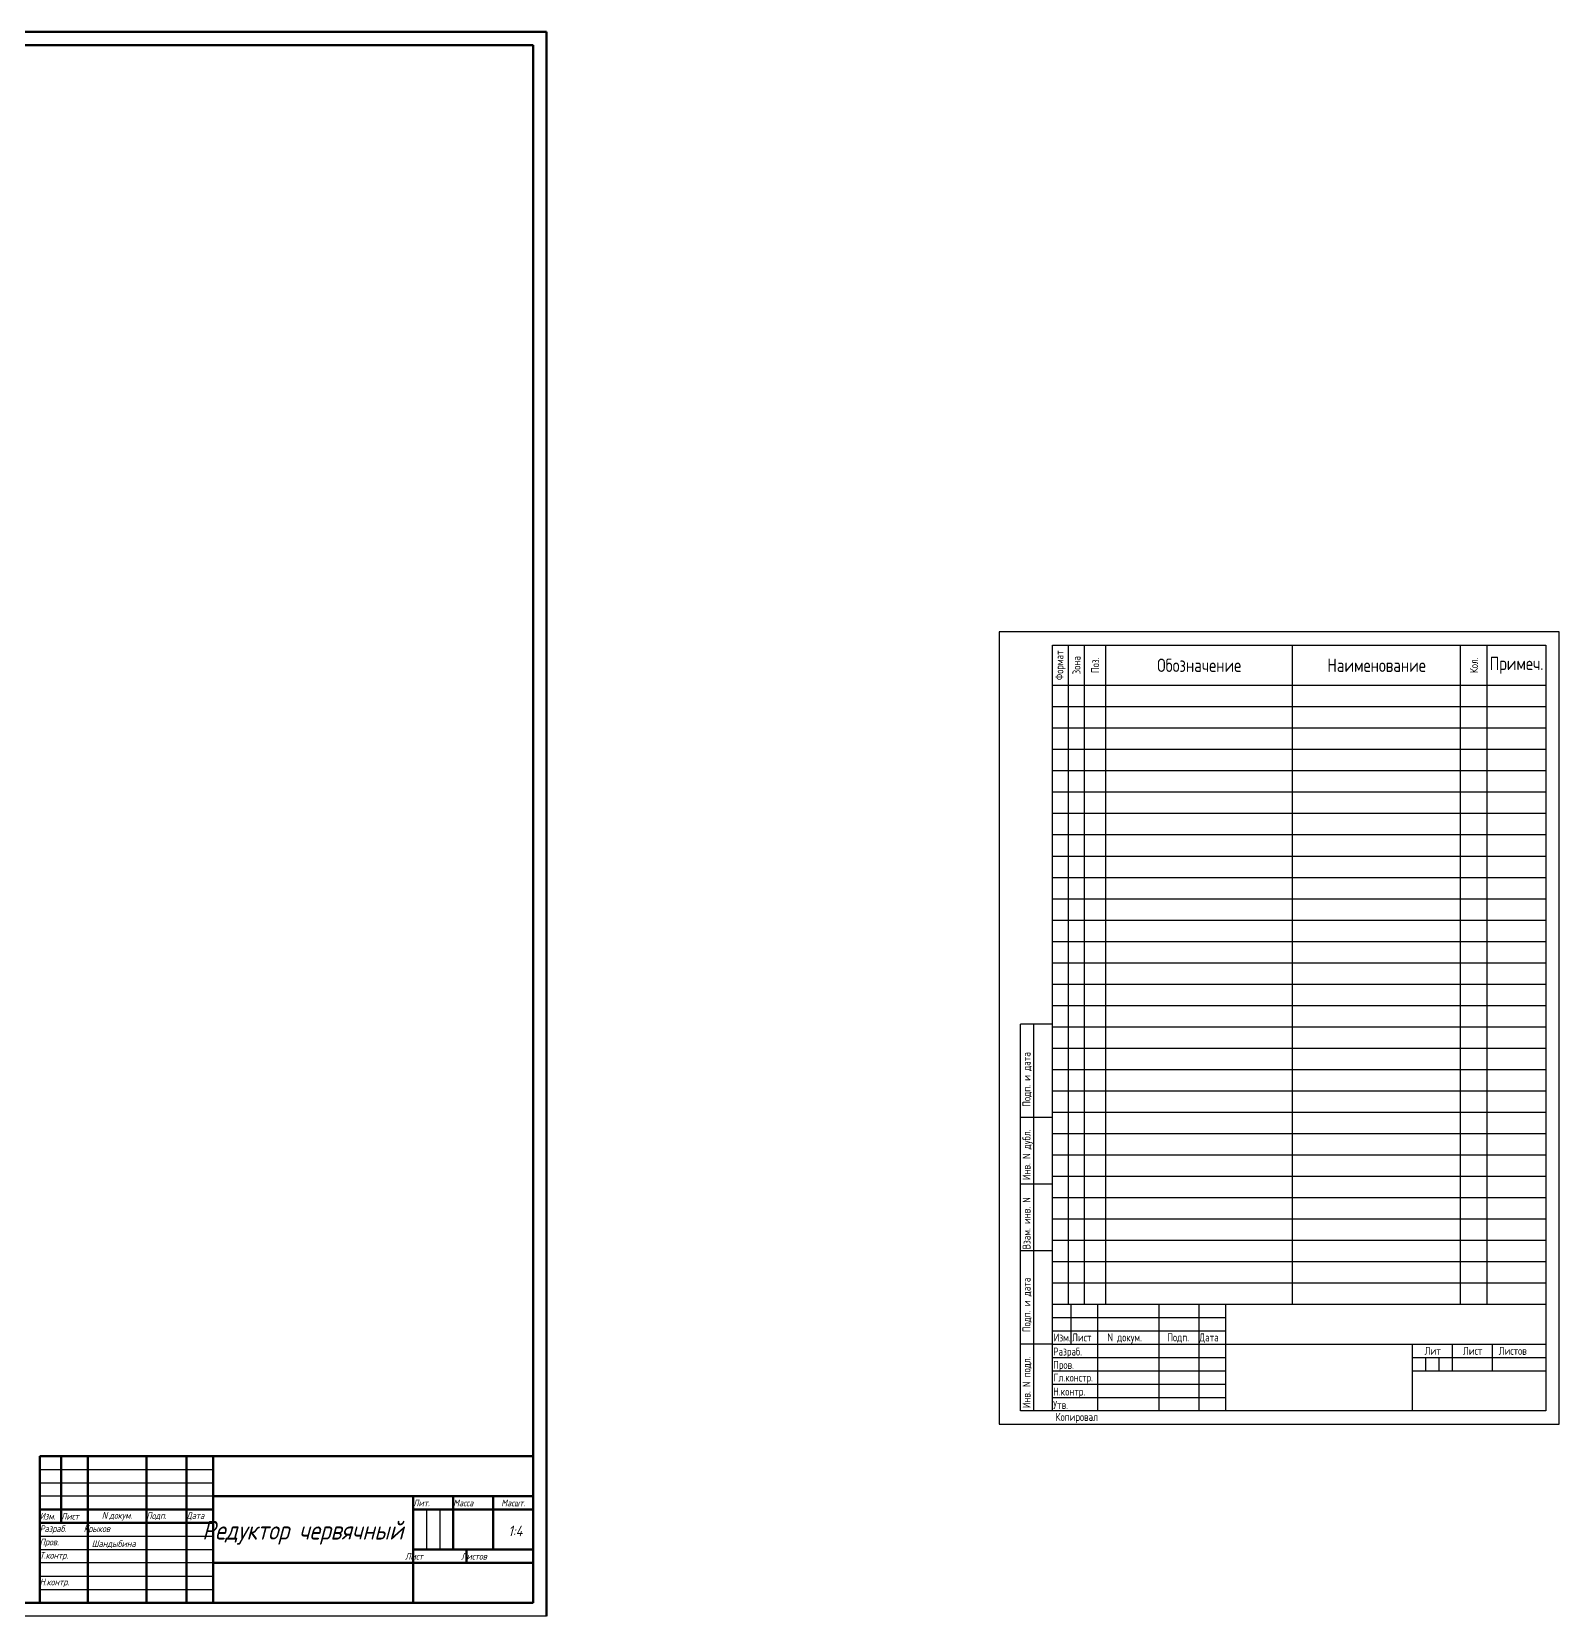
# Model space of a CAD drawing. Header units: millimetres. Extents: x -2503 to -1282, y -1923 to -1329.
# Drawn here: x -1855 to -1282, y -1923 to -1329 of the extents above; entities that cross this region are included whole.
import ezdxf

# ---------------------------------------------------------------- set-up
doc = ezdxf.new("R2010")
doc.units = ezdxf.units.MM
for name, color, linetype, lineweight in [('Основные', 7, 'Continuous', 53), ('РАМКА', 7, 'Continuous', 53), ('РАМКА1', 7, 'Continuous', 25), ('текст', 7, 'Continuous', 25)]:
    doc.layers.add(name, color=color, linetype=linetype, lineweight=lineweight)
doc.styles.add('ADRF1', font='simplex.shx', dxfattribs={"width": 0.8, "oblique": 15})
doc.styles.add('ГОСТ_А_2', font='')
doc.styles.get('ГОСТ_А_2').set_extended_font_data('GOST_type_A')

msp = doc.modelspace()

# ---------------------------------------------------------------- linework, layer by layer
for p, q in [((-1472.49, -1559.37), (-1287.49, -1559.37)), ((-1472.49, -1846.37), (-1472.49, -1559.37)), ((-1466.49, -1806.37), (-1466.49, -1559.37)), ((-1460.49, -1806.37), (-1460.49, -1559.37)), ((-1452.49, -1806.37), (-1452.49, -1559.37)), ((-1382.49, -1806.37), (-1382.49, -1559.37)), ((-1319.49, -1806.37), (-1319.49, -1559.37)), ((-1309.49, -1806.37), (-1309.49, -1559.37)), ((-1287.49, -1559.37), (-1287.49, -1846.37)), ((-1472.49, -1574.37), (-1287.49, -1574.37)), ((-1472.49, -1582.37), (-1287.49, -1582.37)), ((-1472.49, -1590.37), (-1287.49, -1590.37)), ((-1472.49, -1598.37), (-1287.49, -1598.37)), ((-1472.49, -1606.37), (-1287.49, -1606.37)), ((-1472.49, -1614.37), (-1287.49, -1614.37)), ((-1472.49, -1622.37), (-1287.49, -1622.37)), ((-1472.49, -1630.37), (-1287.49, -1630.37)), ((-1472.49, -1638.37), (-1287.49, -1638.37)), ((-1472.49, -1646.37), (-1287.49, -1646.37)), ((-1472.49, -1654.37), (-1287.49, -1654.37)), ((-1472.49, -1662.37), (-1287.49, -1662.37)), ((-1472.49, -1670.37), (-1287.49, -1670.37)), ((-1472.49, -1678.37), (-1287.49, -1678.37)), ((-1472.49, -1686.37), (-1287.49, -1686.37)), ((-1472.49, -1694.37), (-1287.49, -1694.37)), ((-1484.49, -1846.37), (-1484.49, -1701.37)), ((-1472.49, -1701.37), (-1484.49, -1701.37)), ((-1479.49, -1846.37), (-1479.49, -1701.37)), ((-1472.49, -1702.37), (-1287.49, -1702.37)), ((-1472.49, -1710.37), (-1287.49, -1710.37)), ((-1472.49, -1718.37), (-1287.49, -1718.37)), ((-1472.49, -1726.37), (-1287.49, -1726.37)), ((-1472.49, -1734.37), (-1287.49, -1734.37)), ((-1472.49, -1736.37), (-1484.49, -1736.37)), ((-1472.49, -1742.37), (-1287.49, -1742.37)), ((-1472.49, -1750.37), (-1287.49, -1750.37)), ((-1472.49, -1761.37), (-1484.49, -1761.37)), ((-1472.49, -1758.37), (-1287.49, -1758.37)), ((-1472.49, -1766.37), (-1287.49, -1766.37)), ((-1472.49, -1774.37), (-1287.49, -1774.37)), ((-1472.49, -1786.37), (-1484.49, -1786.37)), ((-1472.49, -1782.37), (-1287.49, -1782.37)), ((-1472.49, -1790.37), (-1287.49, -1790.37)), ((-1472.49, -1798.37), (-1287.49, -1798.37)), ((-1472.49, -1806.37), (-1287.49, -1806.37)), ((-1472.49, -1811.37), (-1407.49, -1811.37)), ((-1465.49, -1821.37), (-1465.49, -1806.37)), ((-1455.49, -1831.37), (-1455.49, -1806.37)), ((-1432.49, -1831.37), (-1432.49, -1806.37)), ((-1417.49, -1831.37), (-1417.49, -1806.37)), ((-1407.49, -1846.37), (-1407.49, -1806.37)), ((-1472.49, -1816.37), (-1465.49, -1816.37)), ((-1465.49, -1816.37), (-1455.49, -1816.37)), ((-1455.49, -1816.37), (-1432.49, -1816.37)), ((-1432.49, -1816.37), (-1417.49, -1816.37)), ((-1417.49, -1816.37), (-1407.49, -1816.37)), ((-1472.49, -1821.37), (-1484.49, -1821.37)), ((-1472.49, -1821.37), (-1465.49, -1821.37)), ((-1465.49, -1821.37), (-1455.49, -1821.37)), ((-1455.49, -1821.37), (-1432.49, -1821.37)), ((-1455.49, -1821.37), (-1432.49, -1821.37)), ((-1432.49, -1821.37), (-1417.49, -1821.37)), ((-1432.49, -1821.37), (-1417.49, -1821.37)), ((-1417.49, -1821.37), (-1407.49, -1821.37)), ((-1417.49, -1821.37), (-1407.49, -1821.37)), ((-1407.49, -1821.37), (-1287.49, -1821.37)), ((-1337.49, -1846.37), (-1337.49, -1821.37)), ((-1322.49, -1831.37), (-1322.49, -1821.37)), ((-1307.49, -1831.37), (-1307.49, -1821.37)), ((-1472.49, -1826.37), (-1455.49, -1826.37)), ((-1455.49, -1826.37), (-1432.49, -1826.37)), ((-1455.49, -1826.37), (-1432.49, -1826.37)), ((-1432.49, -1826.37), (-1417.49, -1826.37)), ((-1432.49, -1826.37), (-1417.49, -1826.37)), ((-1417.49, -1826.37), (-1407.49, -1826.37)), ((-1417.49, -1826.37), (-1407.49, -1826.37)), ((-1337.49, -1826.37), (-1322.49, -1826.37)), ((-1332.52, -1831.37), (-1332.52, -1826.37)), ((-1327.51, -1831.37), (-1327.51, -1826.37)), ((-1322.49, -1826.37), (-1287.49, -1826.37)), ((-1472.49, -1831.37), (-1455.49, -1831.37)), ((-1455.49, -1846.37), (-1455.49, -1831.37)), ((-1455.49, -1831.37), (-1432.49, -1831.37)), ((-1455.49, -1846.37), (-1455.49, -1831.37)), ((-1455.49, -1831.37), (-1432.49, -1831.37)), ((-1432.49, -1846.37), (-1432.49, -1831.37)), ((-1432.49, -1831.37), (-1417.49, -1831.37)), ((-1432.49, -1846.37), (-1432.49, -1831.37)), ((-1432.49, -1831.37), (-1417.49, -1831.37)), ((-1417.49, -1846.37), (-1417.49, -1831.37)), ((-1417.49, -1831.37), (-1407.49, -1831.37)), ((-1417.49, -1846.37), (-1417.49, -1831.37)), ((-1417.49, -1831.37), (-1407.49, -1831.37)), ((-1337.49, -1831.37), (-1332.52, -1831.37)), ((-1332.52, -1831.37), (-1327.51, -1831.37)), ((-1327.51, -1831.37), (-1322.49, -1831.37)), ((-1322.49, -1831.37), (-1307.49, -1831.37)), ((-1307.49, -1831.37), (-1287.49, -1831.37)), ((-1472.49, -1836.37), (-1407.49, -1836.37)), ((-1472.49, -1841.37), (-1407.49, -1841.37)), ((-1472.49, -1846.37), (-1484.49, -1846.37)), ((-1287.49, -1846.37), (-1472.49, -1846.37))]:
    msp.add_line(p, q)
msp.add_lwpolyline([(-1282.49, -1554.37), (-1492.49, -1554.37), (-1492.49, -1851.37), (-1282.49, -1851.37)], close=True)
at = {"layer": 'Основные'}
for p, q in [((-1662.19, -1329.37), (-2503.19, -1329.37)), ((-1662.19, -1923.37), (-1662.19, -1329.37)), ((-1667.19, -1334.37), (-2483.19, -1334.37)), ((-1667.19, -1918.37), (-1667.19, -1334.37)), ((-1667.19, -1863.37), (-1667.19, -1918.37)), ((-1707.19, -1883.37), (-1712.19, -1883.37)), ((-1707.19, -1883.37), (-1667.19, -1883.37)), ((-1712.19, -1898.37), (-1667.19, -1898.37)), ((-1712.19, -1918.37), (-1667.19, -1918.37))]:
    msp.add_line(p, q, dxfattribs=at)
msp.add_lwpolyline([(-1667.19, -1918.37), (-2483.19, -1918.37)], dxfattribs=at)
at = {"layer": 'РАМКА'}
for p, q in [((-1852.19, -1863.37), (-1852.19, -1918.37)), ((-1667.19, -1863.37), (-1852.19, -1863.37)), ((-1844.19, -1863.37), (-1844.19, -1888.37)), ((-1834.19, -1863.37), (-1834.19, -1918.37)), ((-1812.19, -1863.37), (-1812.19, -1918.37)), ((-1797.19, -1863.37), (-1797.19, -1918.37)), ((-1787.19, -1863.37), (-1787.19, -1918.37)), ((-1787.19, -1878.37), (-1667.19, -1878.37)), ((-1712.19, -1878.37), (-1712.19, -1918.37)), ((-1697.19, -1878.37), (-1697.19, -1898.37)), ((-1682.19, -1878.37), (-1682.19, -1898.37)), ((-1852.19, -1883.37), (-1787.19, -1883.37)), ((-1852.19, -1888.37), (-1787.19, -1888.37)), ((-1692.19, -1898.37), (-1692.19, -1903.37)), ((-1787.19, -1903.37), (-1667.19, -1903.37))]:
    msp.add_line(p, q, dxfattribs=at)
at = {"layer": 'РАМКА1'}
for p, q in [((-1852.19, -1868.37), (-1787.19, -1868.37)), ((-1852.19, -1873.37), (-1787.19, -1873.37)), ((-1787.19, -1878.37), (-1852.19, -1878.37)), ((-1707.19, -1883.37), (-1707.19, -1898.37)), ((-1702.19, -1883.37), (-1702.19, -1898.37)), ((-1852.19, -1893.37), (-1787.19, -1893.37)), ((-1852.19, -1898.37), (-1787.19, -1898.37)), ((-1787.19, -1903.37), (-1852.19, -1903.37)), ((-1852.19, -1908.37), (-1787.19, -1908.37)), ((-1852.19, -1913.37), (-1787.19, -1913.37)), ((-1662.19, -1923.37), (-2503.19, -1923.37))]:
    msp.add_line(p, q, dxfattribs=at)

# ---------------------------------------------------------------- texts
at = {"style": 'ГОСТ_А_2'}
for s, p in [('Подп. и дата', (-1480.72, -1732.37)), ('Инв. N дубл.', (-1480.72, -1759.87)), ('Взам. инв. N', (-1480.72, -1785.87)), ('Подп. и дата', (-1480.72, -1816.87)), ('Инв. N подл.', (-1480.72, -1845.37))]:
    msp.add_text(s, height=3, rotation=90, dxfattribs=at).set_placement(p)
for s, p in [('Изм.', (-1472.05, -1820.36)), ('Лист', (-1465.16, -1820.33)), ('N докум.', (-1451.9, -1820.31)), ('Подп.', (-1429.46, -1820.31)), ('Дата', (-1417.44, -1820.33)), ('Разраб.', (-1472.23, -1825.63)), ('Пров.', (-1472.23, -1830.63)), ('Гл.констр.', (-1472.07, -1835.37)), ('Н.контр.', (-1472.23, -1840.63)), ('Утв.', (-1472.23, -1845.63)), ('Копировал', (-1471.33, -1850.13))]:
    msp.add_text(s, height=3, dxfattribs=at).set_placement(p)
at = {"char_height": 3, "attachment_point": 5, "rotation": 90, "style": 'ГОСТ_А_2'}
for s, width, heights, insert in [('Формат', 28.3011, [0], (-1469.49, -1566.87)), ('Зона', 28.3011, [0], (-1463.49, -1566.87)), ('Поз.', 28.3011, [0], (-1456.49, -1566.87)), ('Кол.', 14.7876, [9.85], (-1314.49, -1566.87))]:
    msp.add_mtext_dynamic_manual_height_columns(s, width=width, gutter_width=12.5, heights=heights, dxfattribs=dict(at, insert=insert))
at = {"attachment_point": 5, "style": 'ГОСТ_А_2'}
for s, width, heights, insert, char_height in [('Обозначение', 28.3011, [0], (-1417.49, -1566.87), 5), ('Наименование', 28.3011, [0], (-1350.99, -1566.87), 5), ('Примеч.', 28.3011, [0], (-1298.49, -1566.87), 5), ('Лит', 14.5486, [5.26], (-1329.96, -1823.87), 3), ('Лист', 14.5486, [5.26], (-1314.96, -1823.87), 3), ('Листов', 14.5486, [5.26], (-1299.96, -1823.87), 3)]:
    msp.add_mtext_dynamic_manual_height_columns(s, width=width, gutter_width=12.5, heights=heights, dxfattribs=dict(at, insert=insert, char_height=char_height))
at = {"layer": 'текст', "attachment_point": 5, "style": 'ADRF1'}
for s, insert, char_height, width in [('\\pxqj;Лит.', (-1704.69, -1880.87), 2.5, 15), ('\\pxqj;Масса', (-1689.69, -1880.87), 2.5, 15), ('Масшт.', (-1674.69, -1880.87), 2.5, 15), ('\\pxqj;Изм.', (-1848.19, -1885.87), 2.5, 8), ('\\pxqj;Лист', (-1839.19, -1885.87), 2.5, 10), ('{\\fArial|b0|i0|c0|p34;N\\fArial|b0|i0|c204|p34; }докум.', (-1823.19, -1885.87), 2.5, 22), ('\\pxqj;Подп.', (-1804.69, -1885.87), 2.5, 15), ('\\pxqj;Дата', (-1792.19, -1885.87), 2.5, 10), ('Редуктор червячный', (-1753.57, -1892.07), 7, 75), ('\\pxqj;Разраб.', (-1843.19, -1890.87), 2.5, 18), ('\\pxqj;Пров.', (-1843.19, -1895.87), 2.5, 18), ('\\pxqj;Крыков', (-1826.69, -1890.87), 2.5, 18), ('1:4', (-1673.88, -1891.36), 4, 15), ('\\pxqj;Т.контр.', (-1843.19, -1900.87), 2.5, 18), ('\\pxqj;Шандыбина', (-1823.69, -1896.37), 2.5, 18), ('\\pxqj;Лист ', (-1705.19, -1900.87), 2.5, 20), ('\\pxqj;Листов', (-1681.69, -1900.87), 2.5, 25), ('\\pxqj;Н.контр.', (-1843.19, -1910.87), 2.5, 18)]:
    msp.add_mtext(s, dxfattribs=dict(at, insert=insert, char_height=char_height, width=width))

doc.saveas('drawing.dxf')
